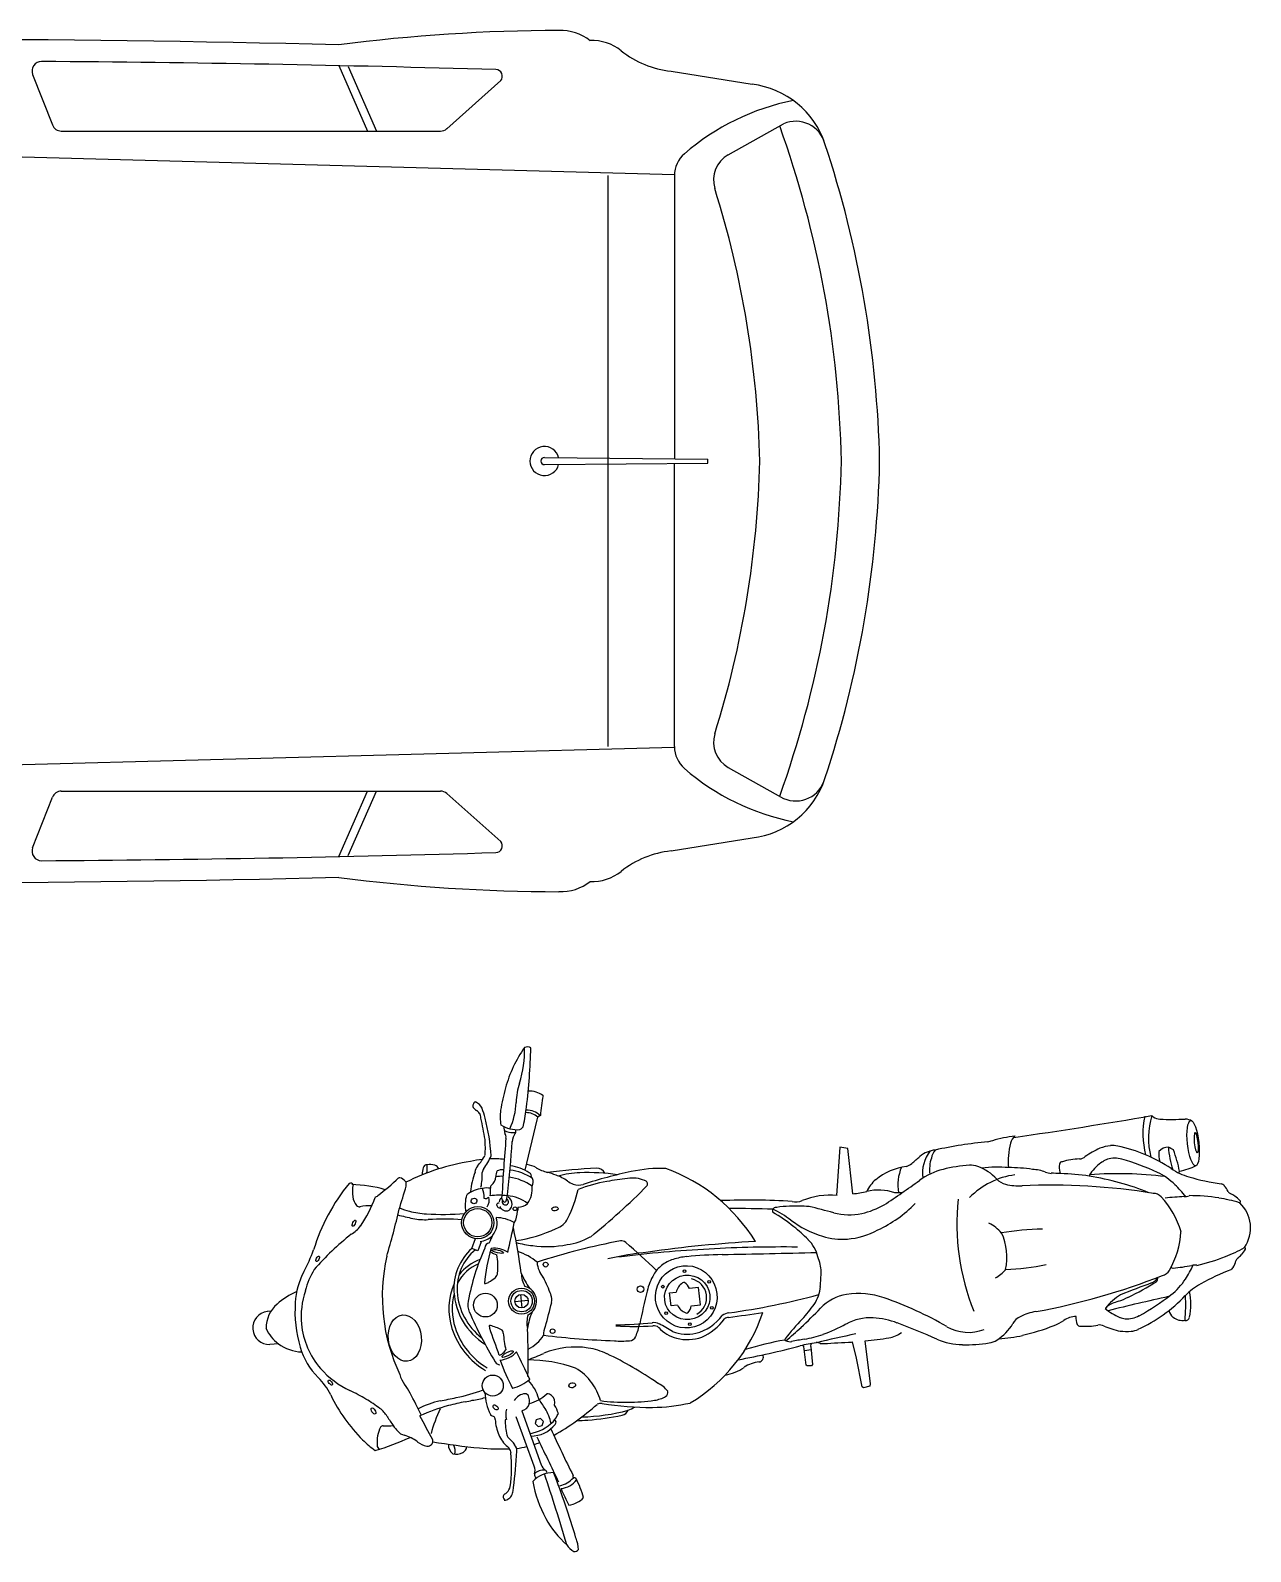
# Model space of a CAD drawing. Header units: inches. Extents: x 572007 to 584304, y -133032 to -127720.
# Drawn here: x 573212.8 to 573311.2, y -132071.8 to -131949.1 of the extents above; entities that cross this region are included whole.
import ezdxf

# ---------------------------------------------------------------- set-up
doc = ezdxf.new("R2010")
doc.units = ezdxf.units.IN
doc.header["$LTSCALE"] = 2
doc.header["$MEASUREMENT"] = 0

msp = doc.modelspace()

# ---------------------------------------------------------------- linework, layer by layer
for p, q in [((573213.02, -131952.62), (573214.61, -131956.69)), ((573213.02, -131952.62), (573214.61, -131956.69)), ((573237.7, -131951.9), (573240.01, -131957.18)), ((573237.7, -131951.9), (573240.01, -131957.18)), ((573238.47, -131951.98), (573240.75, -131957.18)), ((573238.47, -131951.98), (573240.75, -131957.18)), ((573264.5, -131952.36), (573271.03, -131953.4)), ((573264.5, -131952.36), (573271.03, -131953.4)), ((573246.41, -131956.99), (573250.77, -131953.11)), ((573246.41, -131956.99), (573250.77, -131953.11)), ((573215.33, -131957.18), (573245.9, -131957.18)), ((573215.33, -131957.18), (573245.9, -131957.18)), ((573269.1, -131959.1), (573273.57, -131956.59)), ((573269.1, -131959.1), (573273.57, -131956.59)), ((573264.78, -131960.71), (573204.89, -131959.1)), ((573264.78, -131960.71), (573204.89, -131959.1)), ((573259.4, -131960.76), (573259.4, -132006.84)), ((573259.4, -131960.76), (573259.4, -132006.84)), ((573264.78, -131960.76), (573264.78, -131983.62)), ((573264.78, -131960.76), (573264.78, -131983.62)), ((573254.29, -131983.52), (573267.46, -131983.65)), ((573254.29, -131983.52), (573267.46, -131983.65)), ((573254.29, -131984.09), (573267.46, -131983.96)), ((573254.29, -131984.09), (573267.46, -131983.96)), ((573264.78, -132006.84), (573264.78, -131983.99)), ((573264.78, -132006.84), (573264.78, -131983.99)), ((573267.46, -131983.96), (573267.46, -131983.65)), ((573267.46, -131983.96), (573267.46, -131983.65)), ((573264.78, -132006.9), (573204.89, -132008.51)), ((573264.78, -132006.9), (573204.89, -132008.51)), ((573269.1, -132008.51), (573273.57, -132011.01)), ((573269.1, -132008.51), (573273.57, -132011.01)), ((573215.33, -132010.42), (573245.9, -132010.42)), ((573215.33, -132010.42), (573245.9, -132010.42)), ((573237.7, -132015.71), (573240.01, -132010.42)), ((573237.7, -132015.71), (573240.01, -132010.42)), ((573238.47, -132015.63), (573240.75, -132010.42)), ((573238.47, -132015.63), (573240.75, -132010.42)), ((573213.02, -132014.99), (573214.61, -132010.92)), ((573213.02, -132014.99), (573214.61, -132010.92)), ((573246.41, -132010.62), (573250.77, -132014.49)), ((573246.41, -132010.62), (573250.77, -132014.49)), ((573264.5, -132015.25), (573271.03, -132014.2)), ((573264.5, -132015.25), (573271.03, -132014.2)), ((573253.66, -132036.94), (573252.7, -132041)), ((573278.09, -132039.16), (573277.82, -132043.04)), ((573278.74, -132039.25), (573278.09, -132039.16)), ((573279.15, -132042.9), (573278.74, -132039.25)), ((573248.43, -132047.32), (573248.72, -132046.52)), ((573249.18, -132046.78), (573248.91, -132047.5)), ((573248.91, -132047.5), (573248.43, -132047.32)), ((573252.98, -132051.51), (573251.9, -132051.63)), ((573252.5, -132052.11), (573252.38, -132051.03)), ((573232.25, -132052.37), (573231.94, -132052.4)), ((573232.83, -132055), (573232.15, -132055.07)), ((573252.46, -132060.43), (573254.01, -132064.77)), ((573251.22, -132061.12), (573251.12, -132061.14)), ((573253.45, -132064.89), (573252.01, -132060.9))]:
    msp.add_line(p, q)
for points in [[(573265.02, -132051.9), (573264.49, -132051.96), (573264.37, -132050.9), (573264.9, -132050.85)], [(573266.13, -132051.94), (573266.86, -132051.86), (573266.71, -132050.48), (573265.97, -132050.56)], [(573275.86, -132054.97), (573275.77, -132055.07), (573275.75, -132055.17), (573275.76, -132055.26), (573275.9, -132056.69), (573275.82, -132056.78), (573275.46, -132056.8), (573275.38, -132056.74), (573275.21, -132055.24), (573275.17, -132055.19), (573275.07, -132055.14)], [(573275.79, -132055.51), (573275.25, -132055.57)], [(573279.9, -132058.47), (573279.44, -132056.18), (573279.11, -132054.86)], [(573280.13, -132054.77), (573280.54, -132058.24), (573280.53, -132058.42), (573280, -132058.57), (573279.9, -132058.47)]]:
    msp.add_lwpolyline(points)
msp.add_lwpolyline([(573254.2, -132061.27), (573253.96, -132061.04), (573253.63, -132061.13), (573253.55, -132061.45), (573253.79, -132061.69), (573254.11, -132061.6)], close=True)
for centre, radius in [((573248.91, -132045.24), 1.3), ((573248.91, -132045.24), 1.14), ((573251.91, -132044.12), 0.15), ((573254.38, -132048.62), 0.195), ((573265.58, -132049.15), 0.11), ((573249.53, -132051.89), 0.954), ((573252.44, -132051.57), 1.05), ((573252.44, -132051.57), 0.863), ((573262.04, -132050.6), 0.266), ((573263.84, -132050.4), 0.11), ((573267.57, -132050.02), 0.11), ((573252.44, -132051.57), 0.544), ((573267.79, -132052.11), 0.11), ((573264.09, -132052.54), 0.11), ((573266, -132053.42), 0.11), ((573254.94, -132053.99), 0.187), ((573250.12, -132058.38), 0.85)]:
    msp.add_circle(centre, radius)
for centre, radius, start, end in [((573255.6, -132088.01), 138.94, 90.0603, 97.4025), ((573255.6, -132088.01), 138.94, 90.0603, 97.4025), ((573255.62, -131952.82), 3.75, 51.3129, 92.5261), ((573255.62, -131952.82), 3.75, 51.3129, 92.5261), ((573199.29, -133542.21), 1592.45, 88.61806, 91.07118), ((573199.29, -133542.21), 1592.45, 88.61806, 91.07118), ((573258.13, -131953.63), 3.75, 51.3129, 92.5261), ((573258.13, -131953.63), 3.75, 51.3129, 92.5261), ((573213.74, -131952.34), 0.772, 89.6118, 201.2791), ((573213.74, -131952.34), 0.772, 89.6118, 201.2791), ((573202.65, -133588.85), 1637.32, 88.32994, 89.61184), ((573202.65, -133588.85), 1637.32, 88.32994, 89.61184), ((573265.3, -131944.68), 7.72, 231.3129, 264.0105), ((573265.3, -131944.68), 7.72, 231.3129, 264.0105), ((573250.35, -131952.76), 0.54, 319.5223, 88.2063), ((573250.35, -131952.76), 0.54, 319.5223, 88.2063), ((573270.2, -131960.42), 7.06, 18.2803, 83.2196), ((573270.2, -131960.42), 7.06, 18.2803, 83.2196), ((573278.03, -131973.36), 19, 101.1159, 130.9804), ((573278.03, -131973.36), 19, 101.1159, 130.9804), ((573274.54, -131958.84), 2.45, 15.1262, 113.3532), ((573274.54, -131958.84), 2.45, 15.1262, 113.3532), ((573215.33, -131956.41), 0.772, 201.2791, 270), ((573215.33, -131956.41), 0.772, 201.2791, 270), ((573245.9, -131956.41), 0.772, 270, 311.6453), ((573245.9, -131956.41), 0.772, 270, 311.6453), ((573193.05, -131985.49), 85.19, 1.135, 19.702), ((573193.05, -131985.49), 85.19, 1.135, 19.702), ((573194.16, -131985.63), 87.17, 1.2017, 18.3402), ((573194.16, -131985.63), 87.17, 1.2017, 18.3402), ((573267.09, -131960.76), 2.32, 130.9804, 180), ((573267.09, -131960.76), 2.32, 130.9804, 180), ((573270.24, -131961.12), 2.32, 119.294, 197.2942), ((573270.24, -131961.12), 2.32, 119.294, 197.2942), ((573191.54, -131985.76), 80.14, 1.3982, 17.3891), ((573191.54, -131985.76), 80.14, 1.3982, 17.3891), ((573254.29, -131983.8), 1.17, 13.7603, 346.2397), ((573254.29, -131983.8), 1.17, 13.7603, 346.2397), ((573254.29, -131983.8), 0.289, 90, 270), ((573254.29, -131983.8), 0.289, 90, 270), ((573191.54, -131981.85), 80.14, 342.6109, 358.6018), ((573191.54, -131981.85), 80.14, 342.6109, 358.6018), ((573193.05, -131982.12), 85.19, 340.298, 358.865), ((573193.05, -131982.12), 85.19, 340.298, 358.865), ((573194.16, -131981.98), 87.17, 341.6598, 358.7983), ((573194.16, -131981.98), 87.17, 341.6598, 358.7983), ((573270.24, -132006.49), 2.32, 162.7058, 240.706), ((573270.24, -132006.49), 2.32, 162.7058, 240.706), ((573267.09, -132006.84), 2.32, 180, 229.0196), ((573267.09, -132006.84), 2.32, 180, 229.0196), ((573278.03, -131994.25), 19, 229.0196, 258.8841), ((573278.03, -131994.25), 19, 229.0196, 258.8841), ((573215.33, -132011.2), 0.772, 90, 158.7209), ((573215.33, -132011.2), 0.772, 90, 158.7209), ((573245.9, -132011.2), 0.772, 48.3547, 90), ((573245.9, -132011.2), 0.772, 48.3547, 90), ((573270.2, -132007.19), 7.06, 276.7804, 341.7197), ((573270.2, -132007.19), 7.06, 276.7804, 341.7197), ((573274.54, -132008.77), 2.45, 246.6468, 344.8738), ((573274.54, -132008.77), 2.45, 246.6468, 344.8738), ((573213.74, -132015.27), 0.772, 158.7209, 270.3882), ((573213.74, -132015.27), 0.772, 158.7209, 270.3882), ((573202.65, -130378.76), 1637.32, 270.38816, 271.67006), ((573202.65, -130378.76), 1637.32, 270.38816, 271.67006), ((573250.35, -132014.84), 0.54, 271.7937, 40.4777), ((573250.35, -132014.84), 0.54, 271.7937, 40.4777), ((573265.3, -132022.93), 7.72, 95.9895, 128.6871), ((573265.3, -132022.93), 7.72, 95.9895, 128.6871), ((573199.29, -130425.39), 1592.45, 268.92882, 271.38194), ((573199.29, -130425.39), 1592.45, 268.92882, 271.38194), ((573255.6, -131879.6), 138.94, 262.5975, 269.9397), ((573255.6, -131879.6), 138.94, 262.5975, 269.9397), ((573255.62, -132014.79), 3.75, 267.4739, 308.6871), ((573255.62, -132014.79), 3.75, 267.4739, 308.6871), ((573258.13, -132013.97), 3.75, 267.4739, 308.6871), ((573258.13, -132013.97), 3.75, 267.4739, 308.6871), ((573261.61, -132037.3), 10.87, 145.2572, 164.3011), ((573244.12, -132031.35), 8.56, 342.1502, 1.6588), ((573252.91, -132031.72), 0.661, 64.5597, 111.0209), ((573196.54, -132029.36), 56.68, 353.3631, 358.2122), ((573266.51, -132038.68), 15.96, 164.3011, 170.9434), ((573257.62, -132035.7), 5.62, 162.1502, 178.3237), ((573253.08, -132036.45), 1.82, 53.379, 93.1279), ((573273.44, -132038.34), 19.56, 170.1084, 174.9154), ((573248.71, -132035.82), 0.21, 162.6116, 220.7393), ((573249.14, -132035.96), 0.662, 139.5637, 162.6116), ((573249.66, -132035), 1.47, 220.7393, 234.6774), ((573248.7, -132035.58), 0.0763, 69.1426, 139.5637), ((573248.38, -132036.4), 0.96, 23.6385, 69.1426), ((573248.03, -132037.3), 1.35, 40.3543, 54.6774), ((573243.02, -132038.37), 6.67, 13.6014, 20.6733), ((573254, -132036.69), 3.29, 170.9434, 191.7473), ((573246.53, -132035.38), 5.47, 335.3446, 358.3237), ((573238.59, -132034.25), 14.35, 347.3673, 353.3631), ((573252.82, -132037.79), 1.64, 46.147, 90.0306), ((573247.34, -132037.09), 1.85, 9.1811, 21.1111), ((573167.72, -132053.65), 83.17, 10.4769, 11.6892), ((573232.9, -132041), 17.13, 3.8469, 14.1974), ((573252.14, -132035.09), 2.65, 238.8955, 273.3058), ((573252.13, -132037.28), 0.48, 290.6607, 347.3673), ((573252.79, -132037.8), 1.44, 47.6648, 90.1982), ((573254.1, -132037.03), 0.449, 109.031, 168.0765), ((573228.67, -131601.47), 441.48, 278.264, 279.7245), ((573309.29, -132038.06), 6.75, 167.8795, 194.5992), ((573309.11, -132038.41), 6.13, 162.8816, 194.4899), ((573307.53, -132031.06), 7.01, 232.3049, 233.6285), ((573303.95, -132035.91), 0.98, 233.6285, 267.6495), ((573304.78, -132015.86), 21.05, 267.6495, 273.2032), ((573305.9, -132038), 1.12, 58.1909, 87.3711), ((573238.29, -132039.18), 11.23, 356.9438, 3.3477), ((573371.02, -132049.07), 120.31, 174.9227, 177.1455), ((573253.11, -132037.39), 2.11, 182.2936, 197.8588), ((573251.41, -132037.41), 0.514, 222.4248, 249.3654), ((573250.76, -132038.31), 0.433, 345.1326, 38.9926), ((573251.69, -132036.65), 1.33, 249.3654, 281.6978), ((573253.19, -132038.87), 1.52, 145.8435, 173.8106), ((573251.4, -132037.78), 0.591, 336.2454, 4.2288), ((573287.1, -132026.9), 12.17, 283.9491, 285.7395), ((573293.9, -132051.04), 12.9, 97.4447, 105.7395), ((573292.94, -132039.1), 1.12, 129.857, 165.9167), ((573306.74, -132037.86), 0.136, 241.6253, 273.5549), ((573244.73, -132037.18), 5.44, 319.8997, 331.4119), ((573246.21, -132038.31), 4.08, 321.1997, 337.764), ((573175.99, -132033.99), 75.84, 353.1922, 356.4393), ((572779.68, -131441.6), 782.86, 310.09634, 310.15988), ((573286, -132041.6), 2.23, 95.4766, 130.1599), ((573287.65, -132041.26), 2.89, 141.3358, 187.6235), ((573286.91, -132040.29), 1.45, 141.0732, 169.3808), ((573293.46, -132074.48), 35.93, 95.472, 102.3306), ((573297.7, -132040.3), 6.02, 165.9167, 184.7998), ((573297.41, -132039.36), 0.732, 270.4995, 311.4362), ((573302.33, -132046.21), 7.71, 115.0724, 125.1886), ((573300.51, -132043.46), 4.47, 97.4347, 108.8249), ((573300.13, -132040.55), 1.54, 75.795, 97.4347), ((573298.05, -132050.92), 12.11, 55.9971, 78.2819), ((573305.77, -132039.75), 1.96, 172.5994, 196.6185), ((573304.6, -132040.18), 1.03, 90.0693, 138.5522), ((573312.18, -132038.6), 7.61, 184.158, 198.1232), ((573303.79, -132041.26), 2.25, 57.6857, 69.0333), ((573295.95, -132042.85), 9.7, 10.4192, 21.1081), ((573306.92, -132039.65), 0.074, 91.2975, 141.2195), ((573251.05, -132057.61), 17.53, 98.9475, 116.8995), ((573247.3, -132041.44), 2.87, 167.1229, 178.7344), ((573244.81, -132040.88), 0.31, 87.9404, 166.9176), ((573242.95, -132040.84), 1.89, 347.8788, 8.3555), ((573245.08, -132041.59), 1.05, 69.7547, 103.963), ((573245.23, -132041.18), 0.617, 27.0735, 69.7547), ((573250.16, -132048.36), 8.27, 96.0377, 102.8126), ((573249.58, -132041.26), 0.903, 139.8997, 173.8988), ((573249.84, -132041.23), 0.572, 141.1718, 175.7937), ((573250.16, -132048.36), 8.27, 83.927, 91.9552), ((573251.14, -132041.46), 0.773, 149.5095, 185.4466), ((573250.9, -132041.98), 1.01, 85.4015, 115.1074), ((573251, -132045.12), 4.16, 55.8689, 83.0086), ((573251.25, -132043.84), 3.19, 55.3888, 84.7279), ((573250.16, -132048.36), 8.27, 70.8944, 71.316), ((573252.58, -132042.63), 2.1, 59.9091, 81.9693), ((573255.54, -132037.51), 3.81, 239.9091, 254.3521), ((573263.33, -132118.84), 78.16, 93.5543, 96.4777), ((573269.22, -132078.77), 38.48, 101.9016, 107.8853), ((573258.53, -132041.5), 0.666, 21.7845, 93.5543), ((573263.73, -132052.72), 11.86, 88.395, 101.9016), ((573259.27, -132054.13), 14.1, 31.4981, 70.117), ((573283.97, -132045.33), 4.64, 96.1971, 129.942), ((573286.38, -132042.19), 3.6, 156.8072, 189.9541), ((573282.85, -132039.21), 1.63, 292.1947, 310.0963), ((573287.77, -132046.35), 5.57, 103.9463, 125.7225), ((573288.21, -132040.96), 2.88, 161.0156, 187.3201), ((573289.28, -132052.43), 11.84, 93.5222, 103.9463), ((573288.66, -132042.28), 1.67, 70.524, 93.5222), ((573287.92, -132044.38), 3.89, 43.0715, 70.524), ((573290.82, -132050.91), 10.15, 84.9958, 97.2011), ((573291.82, -132052.52), 11.72, 81.0466, 90.6002), ((573293.47, -132044.42), 3.48, 69.5545, 87.0408), ((573297.14, -132040.75), 1.36, 170.0927, 197.9484), ((573296.03, -132040.55), 0.226, 84.0676, 170.0927), ((573297.45, -132044.43), 4.33, 90.4995, 108.8702), ((573301.57, -132043.68), 4.06, 124.1126, 143.6487), ((573300.05, -132041.3), 1.23, 107.4231, 127.445), ((573300.27, -132042.02), 1.99, 73.3537, 107.4231), ((573294.48, -132061.39), 22.21, 65.4626, 73.3537), ((573307.6, -132036.76), 4.97, 235.9971, 254.0947), ((573305.36, -132041.11), 0.127, 297.5295, 10.4192), ((573304.48, -132035.85), 5.33, 280.8281, 296.2552), ((573250.36, -132051.84), 15.33, 140.4347, 163.3304), ((573238.65, -132042.31), 0.265, 31.8545, 114.166), ((573238.67, -132051.6), 9.43, 72.87, 89.5298), ((573241.02, -132042.71), 2.22, 165.8771, 191.4655), ((573229.17, -132027.55), 19.41, 307.0378, 313.4777), ((573242.6, -132041.77), 0.146, 77.4012, 120.0905), ((573206.76, -132032.16), 37.76, 341.4763, 344.4443), ((573242.47, -132042.35), 0.745, 37.9112, 77.4012), ((573242.97, -132042.03), 0.167, 10.032, 56.2061), ((573242.16, -132042.17), 0.981, 353.7103, 10.032), ((573254.33, -132043.35), 6.05, 158.8582, 174.0497), ((573244.77, -132041.41), 4.5, 347.7646, 2.8754), ((573250.23, -132042.43), 0.304, 134.174, 185.3102), ((573249.45, -132041.49), 0.917, 307.8799, 357.304), ((573250.77, -132044.33), 2.83, 86.441, 98.1389), ((573250.84, -132045.87), 4.34, 55.5268, 81.8881), ((573251.17, -132042.48), 2.13, 325.2171, 5.2158), ((573252.95, -132041.47), 0.281, 334.372, 65.8089), ((573252.67, -132041.94), 0.714, 330.8632, 21.6413), ((573250.95, -132053.92), 13.23, 71.1516, 74.3521), ((573254.11, -132044.65), 3.43, 53.7494, 71.1516), ((573257.41, -132048.97), 7.76, 92.0279, 105.023), ((573257.27, -132040.35), 1.9, 233.7494, 249.7992), ((573257.03, -132040.99), 1.22, 249.7992, 287.8853), ((573261.37, -132053.7), 11.96, 99.8787, 111.3535), ((573257.76, -132058.85), 17.65, 82.1011, 92.0279), ((573224.4, -132004.73), 53.52, 308.8753, 315.498), ((573263.38, -132064.73), 23.17, 95.9352, 100.114), ((573261.45, -132043.89), 2.25, 65.9198, 101.7423), ((573262.31, -132042.12), 0.29, 334.018, 79.0709), ((573282.63, -132043.74), 2.56, 129.942, 156.6874), ((573222.74, -131955.93), 105.81, 303.849, 305.7225), ((573293.03, -132047.57), 6.24, 97.4832, 135.6362), ((573291.79, -132040.75), 1.42, 223.0715, 256.6489), ((573292.59, -132037.41), 4.86, 256.6489, 272.409), ((573295.02, -132095.16), 52.95, 80.9139, 92.409), ((573295.17, -132040.07), 1.19, 245.9585, 268.7508), ((573292.14, -132179.09), 137.87, 88.4366, 88.7508), ((573296.27, -132041.06), 0.433, 194.6051, 211.0565), ((573295.4, -132059.63), 18.36, 81.1789, 88.4366), ((573298.49, -132041.48), 0.273, 131.5481, 181.975), ((573294.91, -132062.79), 21.55, 67.8991, 81.1789), ((573300.51, -132072.38), 31.09, 82.9548, 94.1331), ((573301.7, -132045.58), 4.83, 44.8819, 65.4626), ((573295.53, -132051.73), 13.54, 39.4266, 44.8819), ((573311.93, -132021.57), 20.77, 254.0947, 261.5029), ((573308.65, -132042.69), 0.62, 43.013, 70.0732), ((573307.76, -132043.52), 1.83, 25.7877, 43.013), ((573240.06, -132043.06), 1.22, 184.4931, 220.6749), ((573230.77, -132039.6), 10.5, 325.7629, 339.9604), ((573239.97, -132041.86), 1.49, 296.5037, 307.0378), ((573250.95, -132043.86), 3.06, 163.8526, 189.8364), ((573249.5, -132044.8), 2.33, 95.3795, 129.6198), ((573249.67, -132044.42), 1.98, 82.6323, 101.3022), ((573247.74, -132043.13), 1.68, 355.9498, 22.9092), ((573249.55, -132042.9), 0.38, 247.7674, 309.3628), ((573248.95, -132043.44), 0.881, 322.9934, 16.399), ((573249.8, -132043.2), 0.0000000508, 109.6857, 193.4395), ((573224.08, -132042.37), 25.85, 358.4372, 359.8029), ((573250.62, -132049.26), 6.23, 83.8626, 96.5497), ((573250.97, -132043.55), 0.329, 115.0825, 179.4448), ((573251.46, -132043.25), 0.626, 164.4727, 187.4921), ((573251.36, -132043.12), 0.558, 201.9012, 235.3319), ((573251.13, -132043.56), 0.253, 154.0186, 71.0899), ((573251.01, -132043.35), 0.231, 277.2119, 347.3088), ((573254.29, -132043.92), 3.13, 162.5727, 169.4703), ((573251.26, -132043.35), 0.0543, 173.1322, 238.5725), ((573251.07, -132046.08), 3.02, 52.0633, 85.7559), ((573251.02, -132043.74), 0.651, 357.7185, 59.5051), ((573247.42, -132040.47), 9.81, 333.2635, 347.6776), ((573270.75, -132106.37), 62.95, 86.7991, 92.0474), ((573274.56, -132042.24), 1.32, 256.7746, 292.1663), ((573277.32, -132049), 5.98, 84.6317, 112.1663), ((573278.55, -132035.36), 7.57, 274.545, 283.1806), ((573281.23, -132046.8), 4.19, 71.811, 103.1806), ((573282.79, -132048.06), 5.24, 86.5868, 92.7694), ((573306.82, -132045.29), 19.28, 174.2351, 201.5979), ((573303.38, -132043.74), 0.866, 42.6761, 90.2182), ((573298.83, -132047.94), 7.06, 16.1594, 42.6761), ((573306.38, -132058.54), 15.41, 91.9254, 97.6049), ((573305.86, -132041.98), 1.16, 270.344, 289.9126), ((573306.3, -132058.25), 15.19, 81.0491, 90.1615), ((573306.71, -132055.62), 12.52, 73.2669, 81.0491), ((573309.74, -132042.56), 0.361, 205.7877, 247.9027), ((573309.06, -132044.26), 1.46, 52.3352, 68.286), ((573308.65, -132044.98), 2.29, 41.4014, 55.3569), ((573310.31, -132043.54), 0.0916, 271.1701, 51.0394), ((573239.37, -132043.66), 0.301, 220.6749, 279.0459), ((573240.37, -132049.7), 5.83, 90.1709, 99.4882), ((573194.81, -132033.6), 48.91, 342.9352, 347.546), ((573274.55, -131908.52), 139.83, 256.7327, 257.2441), ((573244.64, -132039.24), 5.23, 247.0147, 256.2538), ((573245.23, -132036.81), 7.73, 256.2538, 266.5301), ((573246.04, -132023.53), 21.04, 266.5301, 274.9444), ((573249.01, -132045.29), 1.46, 318.9365, 18.1355), ((573250.34, -132047.85), 3.02, 59.8867, 88.9863), ((573250.52, -132043.79), 0.0991, 125.0777, 213.3373), ((573250.72, -132043.79), 0.282, 192.7531, 238.7502), ((573250.58, -132043.81), 0.149, 73.9306, 139.3819), ((573250.63, -132043.93), 0.117, 236.2475, 1.8995), ((573251.41, -132043.31), 1.01, 225.2104, 252.2367), ((573251.22, -132043.9), 0.391, 252.2367, 319.3142), ((573251.03, -132043.74), 0.645, 319.3142, 357.7185), ((573250.34, -132044.35), 1.76, 329.505, 1.2067), ((573251.8, -132044.1), 0.37, 324.9448, 15.1291), ((573252.09, -132042.71), 1.29, 272.7364, 309.9863), ((573267.88, -132227.07), 182.98, 88.4852, 89.5948), ((573272.98, -132044.32), 0.315, 82.8972, 186.9263), ((573265.97, -132055.8), 13.24, 50.5306, 59.5716), ((573268.52, -132052.63), 9.46, 53.5116, 63.6772), ((573274.37, -132053.9), 9.99, 91.8648, 97.7775), ((573274.71, -132055.83), 11.93, 85.6429, 93.1531), ((573215.9, -132281.85), 245.3, 75.4299, 75.9111), ((573278.89, -132039.32), 5.28, 255.9899, 280.7163), ((573278.39, -132038.04), 6.63, 282.9105, 299.7471), ((573276.9, -132036.58), 10.18, 294.7501, 315.6362), ((573308.46, -132045.65), 2.76, 324.8624, 47.0331), ((573237.69, -132044.31), 2.12, 298.5229, 325.7629), ((573244.63, -132040.7), 4.3, 257.2441, 273.7534), ((573246.22, -132064.95), 20, 85.9407, 93.7534), ((573143.51, -132022.49), 110.71, 346.8686, 348.1389), ((573200.46, -132056.36), 52.43, 7.7277, 11.7836), ((573250.18, -132034.74), 12.08, 278.5492, 294.6861), ((573254.69, -132044.13), 1.67, 288.4724, 333.2635), ((573279.34, -132038), 8.74, 233.5116, 252.4417), ((573266.9, -132054.99), 12.04, 44.1731, 51.4796), ((573278.24, -132040.61), 5.97, 274.4336, 299.2206), ((573288.56, -132048.29), 3.4, 40.6582, 62.5665), ((573294.9, -132067.93), 22.18, 91.2101, 99.7674), ((573298.56, -132045.54), 7.06, 329.9585, 356.4752), ((573251.97, -132063.07), 21.48, 128.1301, 139.1698), ((573267.58, -132055.29), 19.8, 156.1502, 169.1572), ((573248.81, -132044.84), 1.94, 278.8978, 311.1796), ((573249.99, -132047.36), 0.527, 106.1945, 171.4229), ((573257.01, -132049.64), 7.69, 153.8477, 158.7963), ((573254.05, -132039.64), 7.48, 254.1757, 264.5215), ((573254.52, -132039.27), 7.9, 261.3555, 281.6763), ((573270.46, -132099.94), 54.17, 100.6784, 108.0258), ((573255.41, -132041.87), 5.19, 277.8045, 299.581), ((573260.49, -132047.24), 0.537, 49.2751, 97.7103), ((573220.98, -132093.13), 61.09, 46.1322, 49.2751), ((573276.19, -132140.02), 93.39, 93.0073, 98.3359), ((573273.42, -132150.67), 103.47, 89.2966, 93.2482), ((573273.73, -132048.58), 2.67, 12.5458, 47.6956), ((573278.3, -132041.3), 5.28, 252.4417, 274.4336), ((573287.1, -132048.01), 4.48, 346.8678, 25.6724), ((573304.58, -132036.33), 12.52, 291.5854, 299.3677), ((573310.73, -132047.33), 0.0916, 321.5951, 101.4645), ((573219.68, -132041.33), 17.12, 332.6084, 339.1029), ((573255.91, -132051.19), 14.7, 167.2773, 205.3572), ((573251.29, -132050.55), 4.31, 131.4599, 183.7256), ((573251.29, -132050.55), 4.05, 129.4957, 183.7256), ((573250.47, -132051.91), 3.94, 110.529, 141.0494), ((573261.4, -132051.01), 11.98, 162.1129, 175.8591), ((573251.93, -132044.01), 4.1, 240.5243, 248.7527), ((573250.28, -132049.14), 1.84, 55.1384, 98.9814), ((573245.57, -132048.78), 4.97, 354.0075, 11.0261), ((573250.5, -132052.3), 5.02, 50.4632, 70.8228), ((573255.99, -132048.23), 2.31, 185.0594, 218.9525), ((573264.52, -132068.91), 21.37, 95.0134, 103.8818), ((573271.91, -132136.01), 88.75, 92.8121, 97.5339), ((573265.63, -132051.19), 3.14, 107.9882, 127.3704), ((573266.26, -132053.14), 5.19, 95.6262, 107.9882), ((573269.26, -132083.57), 35.76, 91.0303, 95.6262), ((573251.62, -131102.84), 945.12, 271.03032, 271.49198), ((573272.88, -132049.38), 3.72, 2.8192, 21.7613), ((573303.6, -132033.85), 15.19, 282.4731, 291.5854), ((573308.25, -132047.91), 1.83, 329.6216, 346.8469), ((573310.39, -132048.4), 0.361, 124.7318, 166.8469), ((573309.35, -132046.9), 1.46, 304.3486, 320.2994), ((573308.8, -132046.28), 2.29, 317.2777, 331.2332), ((573240.47, -132052.11), 6.3, 152.6084, 175.9866), ((573241.29, -132052.35), 6.49, 149.1752, 165.5543), ((573250.47, -132051.91), 3.68, 114.167, 150.3019), ((573247.58, -132046.33), 4.32, 300.629, 309.6249), ((573250.02, -132049.29), 0.487, 309.6249, 358.6645), ((573257.48, -132047.34), 5.43, 201.2413, 216.2111), ((573254.92, -132049.2), 2.51, 182.5196, 208.3645), ((573240.33, -132056.65), 15.53, 21.0889, 26.6917), ((573267.37, -132051.9), 4.94, 149.7863, 166.6822), ((573265.22, -132050.64), 2.45, 127.3704, 149.7863), ((573255.96, -132048.68), 20.64, 355.2394, 358.6135), ((573288.95, -132046.75), 3.4, 299.9539, 317.7922), ((573290.39, -132026.87), 22.18, 272.7729, 281.3301), ((573284.52, -132000.3), 52.95, 280.2256, 291.7206), ((573302.93, -132049.29), 0.87, 315.5502, 336.4286), ((573303.38, -132049.74), 0.36, 311.8575, 15.1538), ((573303.93, -132048.65), 0.866, 282.4164, 329.9585), ((573304.95, -132048.74), 0.157, 209.6772, 275.0297), ((573303.62, -132033.55), 15.41, 275.0297, 280.7092), ((573294.51, -132042.57), 13.54, 327.7526, 333.2079), ((573306.73, -132049.82), 1.16, 82.722, 102.2906), ((573317.12, -132068.41), 20.77, 111.1317, 118.5398), ((573309.3, -132048.52), 0.62, 302.5613, 329.6216), ((573237.08, -132056.84), 6.65, 114.6331, 130.9043), ((573241.28, -132052.82), 6.61, 161.5906, 185.2829), ((573251.78, -132052.19), 5.2, 156.7791, 197.795), ((573251.78, -132052.19), 4.93, 165.4266, 197.795), ((573252.38, -132050.48), 5.4, 183.7256, 237.5579), ((573252.38, -132050.48), 5.14, 183.7256, 231.9471), ((573249.44, -132049.47), 0.677, 270.704, 300.629), ((573252.44, -132051.57), 1.21, 295.545, 77.0896), ((573369.72, -132076.13), 110.12, 166.6822, 168.0899), ((573266.14, -132051.15), 1.28, 124.3917, 166.1081), ((573265.51, -132050.19), 0.133, 57.607, 135.0276), ((573265.07, -132050.89), 0.962, 20.1506, 57.607), ((573265.83, -132051.28), 1.53, 298.4616, 78.1763), ((573273.49, -132050.14), 3.06, 326.2914, 355.2394), ((573279.62, -132057.13), 6.18, 70.6712, 99.0093), ((573315.22, -132084.76), 36.67, 109.071, 113.2514), ((573288.1, -132024.43), 29.92, 296.3184, 301.2625), ((573302.97, -132049.33), 0.814, 289.071, 315.5502), ((573301.88, -132047.21), 4.83, 307.172, 327.7526), ((573309.57, -132054.54), 4.97, 118.5398, 136.6375), ((573301.64, -132051.87), 4.77, 347.8898, 12.9569), ((573234.41, -132053.75), 2.57, 130.9765, 180.1171), ((573244.33, -132052.38), 10.16, 175.9866, 196.6479), ((573249.63, -132051.85), 1.53, 169.1572, 203.4774), ((573215.82, -132042.46), 40.12, 343.8626, 346.7222), ((573253.78, -132051.46), 1.1, 348.6802, 21.0889), ((573266.16, -132051.33), 1.28, 206.5264, 248.2429), ((573265.17, -132051.82), 0.962, 315.0276, 352.484), ((573261.14, -131994.68), 58.39, 277.896, 285.1586), ((573257.01, -132033.8), 26.79, 312.0828, 316.7985), ((573269.16, -132047.25), 8.25, 315.6704, 326.2914), ((573279.23, -132054.67), 3.69, 99.0093, 136.7985), ((573271.85, -132079.29), 29.67, 59.8948, 70.6712), ((573300.49, -132052.92), 1.24, 110.1684, 142.1189), ((573302.17, -132049.1), 4.06, 228.9858, 248.5219), ((573302.75, -132054.57), 4.04, 119.7717, 142.8989), ((573344.76, -132235.01), 188.14, 102.3205, 103.8489), ((573309.46, -132077.36), 27.27, 109.0381, 110.1684), ((573298.35, -132045.16), 6.79, 289.0381, 296.3184), ((573297.15, -132042.81), 12.11, 294.3527, 316.6375), ((573291.38, -132033.37), 22.21, 299.2809, 307.172), ((573293.34, -132051.94), 12.65, 354.654, 3.7273), ((573232.11, -132053.73), 1.34, 97.0873, 271.6447), ((573278.89, -132039.14), 33.42, 203.4774, 211.2237), ((573255.38, -132053.34), 2.51, 164.27, 190.115), ((573258.28, -132054.6), 5.43, 156.4235, 171.3933), ((573258.79, -132009.37), 44.14, 271.6207, 275.453), ((573256.65, -132052.28), 5.43, 336.9426, 348.0899), ((573263.12, -132054.21), 0.905, 63.9736, 99.0205), ((573255.41, -132068.92), 17.52, 58.2737, 62.4071), ((573265.76, -132052.4), 0.133, 237.607, 315.0276), ((573259.16, -132048.26), 13.42, 300.8248, 341.6052), ((573265.57, -132050.48), 3.79, 283.9882, 323.6834), ((573265, -132050.18), 4.73, 294.5928, 323.4233), ((573269.33, -132053.78), 1.27, 97.6004, 123.6125), ((573269.23, -132053.68), 0.81, 97.9193, 121.8446), ((571799.23, -121486.16), 10668.47, 277.919341, 277.934398), ((573287.68, -132065.34), 17.63, 135.6704, 142.5197), ((573272.76, -132042.98), 11.95, 289.5054, 299.2374), ((573280.55, -132056.9), 3.99, 86.633, 119.2374), ((573280.41, -132059.32), 6.42, 68.7856, 86.633), ((573244.44, -132151.97), 105.81, 66.912, 68.7856), ((573288.7, -132051.41), 3.89, 302.1106, 329.5631), ((573293.27, -132054.1), 1.42, 115.9857, 149.5631), ((573294.78, -132057.19), 4.86, 100.2256, 115.9857), ((573293.96, -132049.91), 3.89, 291.4305, 304.2687), ((573297.24, -132054.76), 1.96, 92.8101, 123.6423), ((573298.49, -132052.93), 1.36, 174.6862, 202.5418), ((573301.21, -132051.76), 1.23, 245.1895, 265.2115), ((573301.27, -132051), 1.99, 265.2115, 299.2809), ((573305.63, -132052.07), 1.04, 194.6581, 230.7876), ((573305.74, -132051.87), 1.26, 232.7399, 278.5667), ((573305.98, -132052.81), 0.321, 259.6728, 347.8898), ((573234.7, -132052.48), 3.14, 204.091, 233.3905), ((573241.07, -132052.79), 6.41, 185.7402, 220.9528), ((573252.61, -132051.93), 6.07, 197.795, 239.5315), ((573252.61, -132051.93), 5.81, 197.795, 239.5315), ((573249.89, -132053.58), 0.0581, 57.4685, 178.7626), ((573250.37, -132053.59), 0.535, 178.7626, 199.9002), ((572985.83, -132149.35), 280.81, 19.4347, 19.9002), ((573248.33, -132058.95), 5.65, 63.7915, 73.572), ((573250.71, -132054.1), 0.253, 349.9719, 63.7915), ((573259.46, -132053.5), 8.52, 184.3742, 193.545), ((573217.4, -132056.02), 35.58, 357.3917, 3.5942), ((573251.66, -132052.72), 3.02, 295.8255, 328.0379), ((573255.43, -132054.18), 1.22, 152.1353, 186.5492), ((573262.02, -131991.59), 63.21, 262.917, 268.1048), ((573261.6, -132030.04), 23.57, 266.2282, 273.4537), ((573261.11, -132054.18), 0.588, 274.168, 336.9426), ((573263.14, -132054.05), 0.495, 43.4744, 104.137), ((573265.69, -132051.63), 3.02, 223.4744, 255.5989), ((573265.78, -132050.91), 3.33, 249.4846, 282.1833), ((573265.83, -132051.11), 3.56, 255.5989, 288.7776), ((573273.77, -132054.67), 0.0983, 145.4037, 260.872), ((573212.1, -131984.07), 93.81, 311.0913, 312.0828), ((573283.27, -132101.96), 48, 99.6408, 100.8733), ((573273.71, -132045.65), 9.12, 279.6408, 289.5054), ((573324.43, -132262.71), 213.31, 102.1926, 103.0635), ((573276.14, -132014.92), 40.05, 275.7249, 278.5084), ((573281.74, -132052.35), 2.2, 278.5084, 306.9937), ((573288.12, -132049.51), 5.57, 246.912, 268.6883), ((573288.48, -132050.53), 3.56, 240.5989, 290.8056), ((573290.4, -132043.8), 10.81, 272.8091, 283.035), ((573288.74, -132036.61), 18.18, 283.035, 291.4305), ((573297.45, -132053.36), 0.226, 202.5418, 288.567), ((573297.99, -132049.27), 4.33, 263.7643, 282.1351), ((573299.05, -132054.22), 0.732, 61.1984, 102.1351), ((573302.36, -132046.46), 7.71, 247.4459, 257.5621), ((573301.18, -132049.54), 4.47, 263.8097, 275.1999), ((573301.45, -132052.47), 1.54, 275.1999, 296.8396), ((573234.84, -132052.33), 3.34, 233.0904, 267.8624), ((573240.1, -132053.64), 5.76, 196.6479, 225.1483), ((573250.66, -132055.62), 0.298, 265.2731, 308.3085), ((573250.56, -132054.4), 1.93, 274.1311, 319.5989), ((573249.91, -132054.67), 1.51, 308.3085, 326.8854), ((573201.03, -132081.53), 57.19, 24.4291, 26.9068), ((573196.14, -131915.3), 152.02, 291.9374, 292.4684), ((573256.79, -132061.95), 6.68, 81.1621, 112.4684), ((573256.99, -132060.71), 5.42, 64.4939, 81.1621), ((573246.85, -132081.97), 28.98, 55.2, 64.4939), ((573260.49, -132045.68), 9.11, 266.4539, 274.168), ((573250.91, -131959.87), 98.29, 281.1409, 284.1315), ((573277.62, -132078.13), 23.75, 99.5542, 107.5156), ((573274.08, -132054.09), 0.75, 244.2098, 280.8733), ((573278.39, -132069.02), 14.27, 98.8876, 104.1315), ((573276.26, -132055.38), 0.47, 54.689, 98.8876), ((573273, -131967.83), 87.24, 272.3179, 273.8094), ((573276.14, -132014.92), 40.05, 273.8094, 274.2601), ((573288.27, -132043.25), 11.84, 268.6883, 279.1124), ((573289.88, -132053.29), 1.67, 279.1124, 302.1106), ((573241.67, -132052.27), 7.2, 220.9528, 244.7487), ((573250.73, -132056.21), 0.496, 211.2237, 266.2983), ((573266.2, -132050.86), 16.43, 199.4131, 208.1481), ((573253, -132067.43), 11.12, 70.1174, 90.3411), ((573254.79, -132060.48), 4.04, 34.9678, 60.3318), ((573268.15, -132053.63), 3.97, 280.2333, 304.3201), ((573271.84, -132059.03), 2.57, 95.6713, 124.3201), ((573271.54, -132056.08), 0.394, 275.6713, 330.0739), ((573271.58, -132056.1), 0.355, 330.0739, 36.1983), ((573232.36, -132061.43), 5.23, 26.0047, 45.1483), ((573245.29, -132056.66), 2.8, 197.391, 215.3721), ((573237.56, -132062.14), 6.68, 28.0579, 35.3721), ((573250.86, -132055.31), 3.4, 284.4891, 311.2101), ((573250.47, -132060.37), 3.48, 15.4577, 43.5675), ((573254.5, -132060.83), 4.48, 16.112, 36.5762), ((573262.27, -132060.46), 2.55, 39.371, 64.1482), ((573249.35, -132053.14), 13.68, 206.0047, 224.6837), ((573232.06, -132072.65), 15.33, 59.2672, 64.7487), ((573233.44, -132070.32), 12.62, 53.0804, 59.2672), ((573186.13, -132089.55), 64.96, 26.3231, 28.0579), ((573220.37, -131934.16), 128.03, 281.4971, 282.0876), ((573243.61, -132042.71), 17.02, 282.0876, 289.6908), ((573248.03, -132055.14), 4.45, 275.569, 289.4195), ((573254.04, -132058.76), 4.56, 182.2353, 205.4702), ((573252.8, -132060.13), 1.09, 92.9653, 150.1759), ((573252.76, -132059.3), 0.253, 18.0642, 92.9653), ((573251.41, -132059.73), 1.67, 2.7453, 18.0642), ((573252.3, -132056.74), 3.18, 283.9843, 313.3223), ((573215.39, -132085.23), 46.28, 32.6937, 33.8658), ((573254.52, -132059.58), 0.528, 48.7347, 94.3689), ((573254.36, -132059.75), 0.762, 344.158, 48.7347), ((573262.82, -132057.16), 2.43, 278.234, 300.6077), ((573263.86, -132058.92), 0.385, 300.6077, 10.4651), ((573239.66, -132062.04), 2.27, 31.1562, 53.0804), ((573247.16, -132065.87), 6.38, 101.4971, 118.5111), ((573249.88, -132072.97), 13.39, 104.3723, 114.9172), ((573255.38, -132064.9), 10.57, 153.9582, 165.526), ((573253.01, -132085.19), 26.01, 101.33, 104.3723), ((573243.25, -132036.49), 23.66, 281.33, 282.7209), ((573252.33, -132056.52), 4.85, 240.1946, 244.1435), ((573253.1, -132060.71), 1.93, 167.0384, 192.4979), ((573251.89, -132058.5), 1.98, 286.5514, 292.7821), ((573252.38, -132059.69), 0.696, 292.7821, 2.7453), ((573251.41, -132062.11), 3.47, 10.988, 32.6937), ((573251.97, -132058.94), 3.83, 322.0914, 333.8518), ((573244.39, -132043.85), 21.39, 299.9336, 311.3957), ((573252.25, -132061.66), 3.32, 18.0267, 30.7897), ((573256.99, -132045.44), 15.47, 271.1307, 285.2006), ((573256.09, -132039.28), 21.95, 274.3966, 281.7289), ((573258.83, -132060.56), 0.733, 81.0811, 113.756), ((573260.88, -132043.74), 15.99, 262.5257, 278.234), ((573262.91, -132034.54), 25.6, 261.0811, 270.1528), ((573260.38, -132060.06), 0.733, 283.3602, 335.2594), ((573256.46, -132050.14), 11.21, 294.1319, 297.1278), ((573262.68, -132044.41), 15.74, 271.1081, 282.3217), ((573243.19, -132062.87), 2.4, 151.6351, 187.5538), ((573241.23, -132061.81), 0.178, 72.404, 151.6351), ((573241.42, -132056.2), 5.44, 268.6282, 277.117), ((573249.65, -132056.01), 9.4, 211.1562, 216.5232), ((573248.27, -132057.03), 7.69, 216.5232, 220.8292), ((573072.09, -132154.97), 196.21, 28.0361, 28.6751), ((573249.96, -132061.13), 0.358, 1.5725, 45.5194), ((573254.16, -132060.89), 3.85, 183.4866, 202.3807), ((573255.74, -132061.25), 4.62, 178.6365, 193.998), ((573252.41, -132058.62), 3.71, 280.9727, 313.9437), ((573253.2, -132059.96), 2.49, 269.5001, 321.5703), ((573325.89, -132030.47), 77.7, 203.8284, 206.9095), ((573255.03, -132061.35), 0.199, 307.543, 73.5626), ((573255.21, -132027.91), 33.35, 272.8345, 274.3966), ((573245.28, -132057.16), 7.95, 224.6837, 234.2799), ((573234.19, -132042.38), 22.2, 286.8789, 294.6489), ((573241.06, -132063.25), 0.258, 164.9275, 258.1124), ((573243.27, -132061.35), 1.08, 220.8292, 254.5105), ((573242.14, -132065.42), 3.15, 52.962, 74.5105), ((573245.23, -132061.32), 1.99, 232.962, 257.7675), ((573244.88, -132062.94), 0.325, 257.7675, 297.7297), ((573244.78, -132062.76), 0.538, 297.7297, 333.9993), ((573244.99, -132062.86), 0.307, 333.9993, 20.4425), ((573255.4, -132000.09), 63.64, 260.8493, 264.2754), ((573247.37, -132063.2), 0.821, 174.0361, 235.7952), ((573246.01, -132063.68), 1.08, 347.7963, 28.4003), ((573252.87, -132061.42), 2.45, 202.3807, 230.2025), ((573252.5, -132061.83), 1.36, 203.1921, 214.4961), ((573250.07, -132064.26), 2.12, 31.1558, 51.5838), ((573251.33, -132063.64), 0.729, 356.9675, 40.8896), ((573251.24, -132056.33), 7.16, 287.8169, 291.8286), ((573448.42, -131971.65), 214.89, 205.013, 206.0893), ((573251.24, -132056.33), 7.16, 302.1515, 302.2843), ((573247.2, -132062.91), 1.01, 253.3148, 299.3198), ((573247.38, -132063.23), 0.649, 299.3198, 353.2078), ((573250.72, -132045.41), 18.08, 264.7068, 272.3758), ((573250.85, -132063.89), 0.742, 21.918, 52.6664), ((573240.6, -132064.9), 11.04, 351.4835, 5.6708), ((573243.51, -132065.69), 8.3, 13.0996, 14.4573), ((573216.37, -132061.94), 35.73, 352.5218, 357.2039), ((573251.24, -132056.33), 7.16, 276.3573, 283.2198), ((573254.95, -132067.53), 2.13, 87.7995, 138.8964), ((573252.76, -132065.22), 0.767, 337.7569, 25.2776), ((573254.25, -132066.3), 1.11, 85.773, 134.5526), ((573253.92, -132065.51), 0.447, 180.1272, 230.0196), ((573255.02, -132064.35), 1.09, 202.7686, 230.8545), ((573103.71, -132116), 158.82, 16.371, 18.5395), ((573254.24, -132065.4), 0.227, 347.962, 67.1791), ((573188.19, -132091.13), 71.62, 16.5891, 21.0559), ((573256.74, -132065.7), 0.177, 147.8013, 228.6688), ((573250.77, -132066.42), 0.754, 309.3627, 351.4835), ((573247.4, -132066.12), 4.42, 348.9371, 353.9396), ((573263.57, -132064.15), 10.42, 190.9121, 208.3035), ((573254.94, -132064.21), 2.33, 284.4256, 315.9685), ((573255.42, -132064.87), 1.83, 276.4456, 322.9743), ((573265.88, -132062.63), 11.03, 201.6107, 209.2486), ((573256.64, -132066.21), 0.384, 61.0997, 93.3634), ((573249.24, -132069.81), 8.55, 16.2739, 27.3654), ((573251.14, -132067.35), 0.19, 130.5059, 199.789), ((573252.04, -132067.02), 1.15, 199.789, 210.8022), ((573261.07, -132078.97), 15.48, 129.3627, 130.5059), ((573251.14, -132067.43), 0.202, 243.6253, 298.5234), ((573245.56, -132059.06), 10.26, 303.6165, 305.9468), ((573250.58, -132066.74), 1.18, 328.0058, 348.9371), ((573256.04, -132066.13), 1.9, 276.4659, 317.5484), ((573261.27, -132065.39), 7.81, 208.3035, 228.4278), ((573257.48, -132070.35), 1.64, 212.4644, 239.555), ((573256.7, -132071.33), 0.442, 263.2798, 319.7041), ((573253.68, -132071.85), 3.36, 3.9919, 20.3576)]:
    msp.add_arc(centre, radius, start, end)
for centre, major_axis, ratio in [((573306.59, -132038.83), (0.2, -1.82), 0.249971), ((573248.61, -132043.49), (0.22, 0.071), 0.951055), ((573255.14, -132044.12), (0.264, 0.034), 0.569493), ((573238.93, -132045.28), (0.117, 0.24), 0.399509), ((573236, -132048.16), (0.119, 0.206), 0.427555), ((573250.52, -132047.56), (-0.473, 0.105), 0.23888), ((573265.8, -132051.27), (1.82, 0.21), 0.981097), ((573243.03, -132054.55), (-0.2, 1.87), 0.707626), ((573251.31, -132055.84), (0.453, 0.233), 0.274721), ((573237.02, -132058.14), (0.149, -0.196), 0.450535), ((573256.53, -132058.35), (0.267, 0.044), 0.75661), ((573240.5, -132060.43), (0.147, -0.239), 0.497662), ((573250.35, -132060.14), (0.179, -0.175), 0.5854)]:
    msp.add_ellipse(centre, major_axis=major_axis, ratio=ratio)
at = {"extrusion": (0, 0, -1)}
msp.add_ellipse((573306.84, -132038.79), major_axis=(0.088, -0.793), ratio=0.200745, dxfattribs=at)
msp.add_ellipse((573265.72, -132051.22), major_axis=(-0.28, 2.5), ratio=0.986941, start_param=-7.853981633974482, end_param=-1.570796326794896)

doc.saveas('drawing.dxf')
